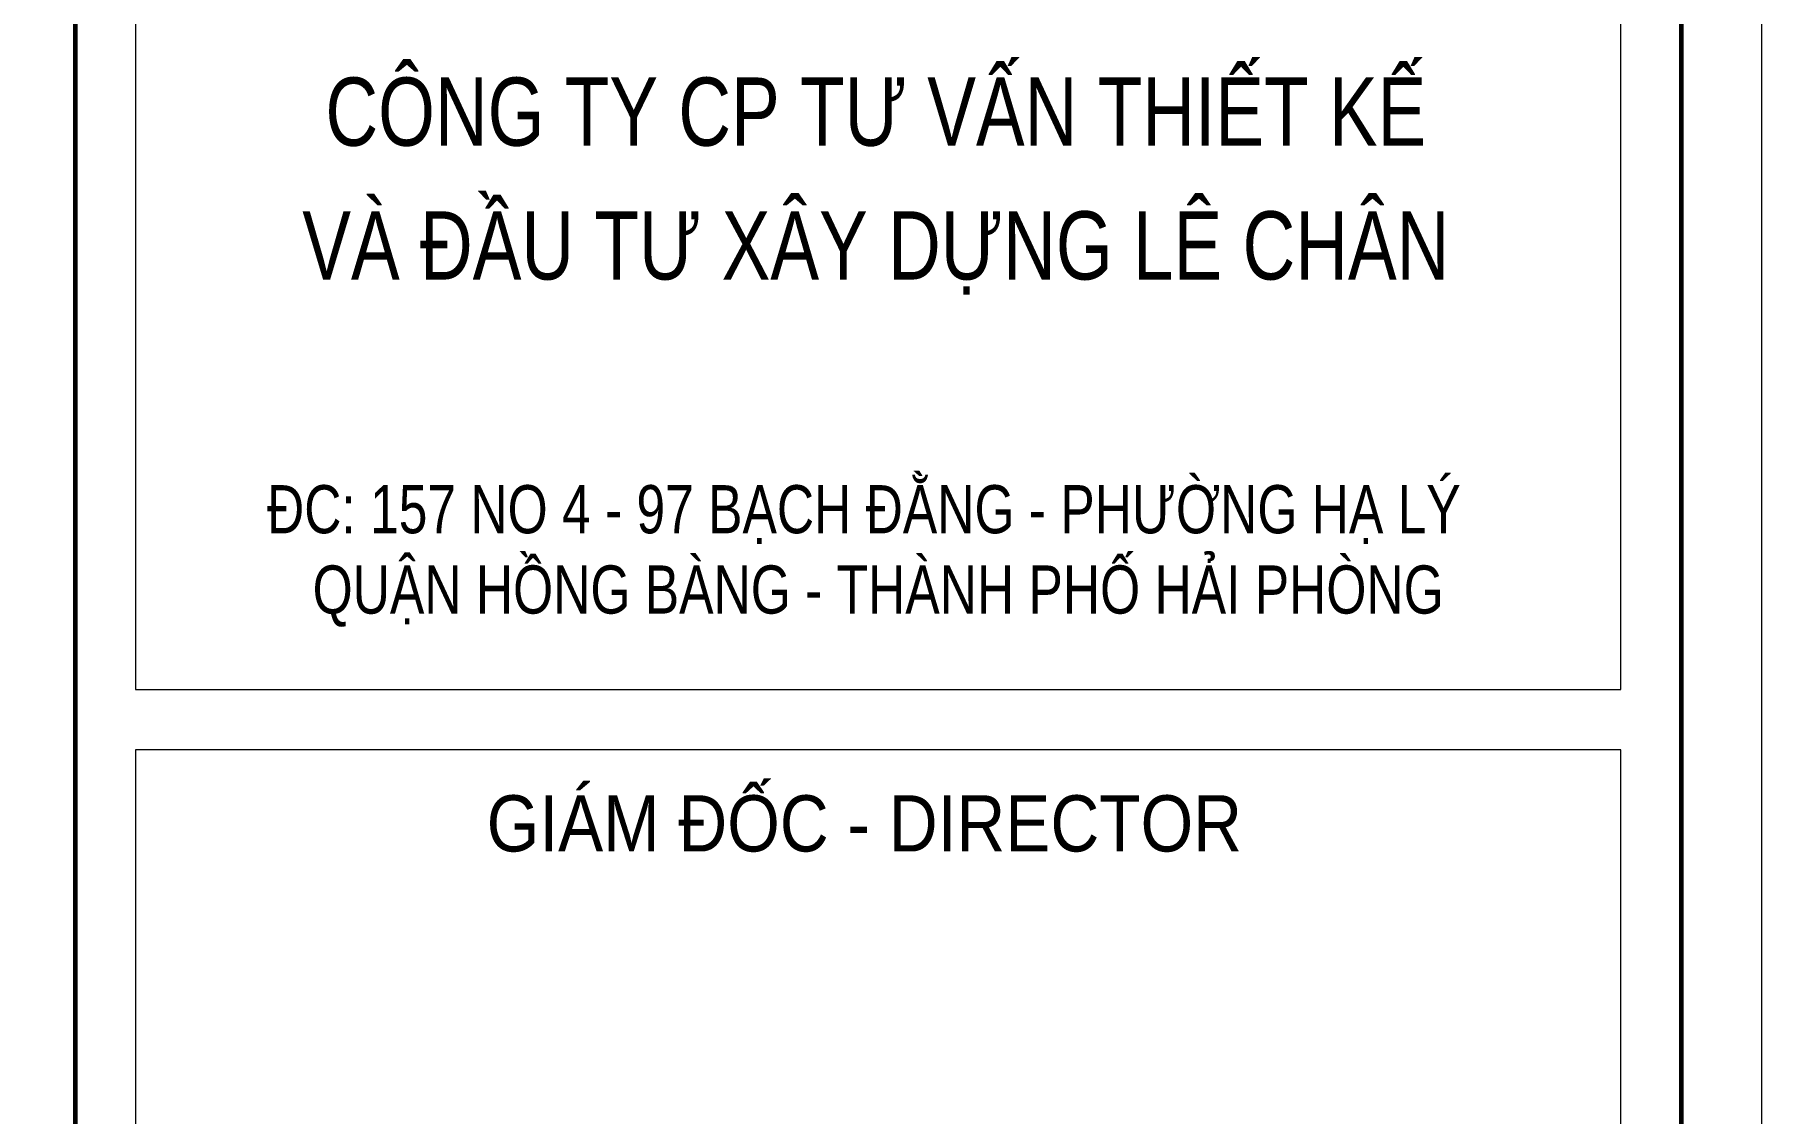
# Model space of a CAD drawing. Header units: inches. Extents: x 541671 to 837720, y 76128 to 1008472.
# Drawn here: x 618067 to 619572, y 360785 to 361726 of the extents above; entities that cross this region are included whole.
import ezdxf
from ezdxf.enums import TextEntityAlignment as Align

# ---------------------------------------------------------------- set-up
doc = ezdxf.new("R2010")
doc.units = ezdxf.units.IN
doc.header["$MEASUREMENT"] = 0
doc.layers.get('0').update_dxf_attribs({"lineweight": 18})
doc.layers.add('Khungten_LCDI', color=7, linetype='Continuous')
doc.layers.add('LC Net thay', color=7, linetype='Continuous', lineweight=25)
doc.layers.add('LC Text1', color=3, linetype='Continuous', lineweight=20)
doc.styles.add('Khungten', font='VHAVAN_2.TTF', dxfattribs={"width": 0.8, "height": 5000})
doc.styles.add('Title', font='VHAVAN_2.TTF', dxfattribs={"width": 0.8})

# ---------------------------------------------------------------- blocks, each defined once
blk = doc.blocks.new('lcdi fix')
at = {"layer": 'Defpoints', "lineweight": 0}
blk.add_lwpolyline([(-1200, -14850), (-1200, 14850), (40800, 14850), (40800, -14850)], close=True, dxfattribs=at)
at = {"layer": 'Khungten_LCDI', "color": 5, "lineweight": 60}
blk.add_line((36600, 14650), (36600, -14650), dxfattribs=at)
at = {"layer": 'Khungten_LCDI', "color": 5, "lineweight": 25}
blk.add_line((40600, -14650), (40600, 14650), dxfattribs=at)
at = {"layer": 'Khungten_LCDI', "color": 5, "lineweight": 60}
blk.add_lwpolyline([(0, -14650), (0, 14650), (40600, 14650), (40600, -14650)], close=True, dxfattribs=at)
at = {"layer": 'Khungten_LCDI', "color": 9, "lineweight": 15}
for points in [[(36750, 2587.2), (40450, 2587.2), (40450, 6561.5), (36750, 6561.5)], [(36750, 446.3), (40450, 446.3), (40450, 2437.2), (36750, 2437.2)]]:
    blk.add_lwpolyline(points, close=True, dxfattribs=at)
at = {"color": 7}
for s, height, style, width, p in [('c«ng ty cp t\xad vÊn thiÕt kÕ', 170, 'Title', 0.8, (38594.2, 3941.9)), ('vµ ®Çu t\xad x©y dùng lª ch©n', 170, 'Title', 0.8, (38594.2, 3608.6)), ('gi¸m ®èc - director', 140, 'Khungten', 0.9, (38565.6, 2183.9))]:
    blk.add_text(s, height=height, dxfattribs=dict(at, style=style, width=width)).set_placement(p, align=Align.CENTER)
at = {"color": 7, "insert": (38600, 3096.5), "char_height": 120, "attachment_point": 2, "style": 'Khungten'}
blk.add_mtext_dynamic_manual_height_columns('®c: 157 no 4 - 97 b¹ch ®»ng - ph\xadêng h¹ lý   quËn hång bµng - thµnh phè h¶i phßng ', width=3421.652, gutter_width=25, heights=[0], dxfattribs=at)
at = {"color": 7, "style": 'Khungten', "width": 0.8}
for tag, p in [('REVISION', (39498.8, -10746.3)), ('NGAYHT', (39546.1, -11609.4))]:
    blk.add_attdef(tag, text='', height=200, dxfattribs=at).set_placement(p, align=Align.CENTER)
at = {"layer": 'LC Text1', "style": 'Title', "width": 1.824646}
for tag, p, p2 in [('TENBANVE1', (36912.7, -8885.8), (40339.1, -8885.8)), ('TENBANVE2', (36912.7, -9562.5), (40339.1, -9562.5))]:
    blk.add_attdef(tag, text='', height=250, dxfattribs=at).set_placement(p, p2, align=Align.FIT)
at = {"layer": 'LC Text1', "style": 'Title', "width": 0.7}
blk.add_attdef('SOBANVE', text='', height=250, dxfattribs=at).set_placement((39562, -13896.2), align=Align.CENTER)

msp = doc.modelspace()

# ---------------------------------------------------------------- block references
at = {"layer": 'LC Net thay', "xscale": 0.3500000090783435, "yscale": 0.3500000090783435, "zscale": 0.3500000090783435}
msp.add_blockref('lcdi fix', (605292, 360248.9), dxfattribs=at)

doc.saveas('drawing.dxf')
